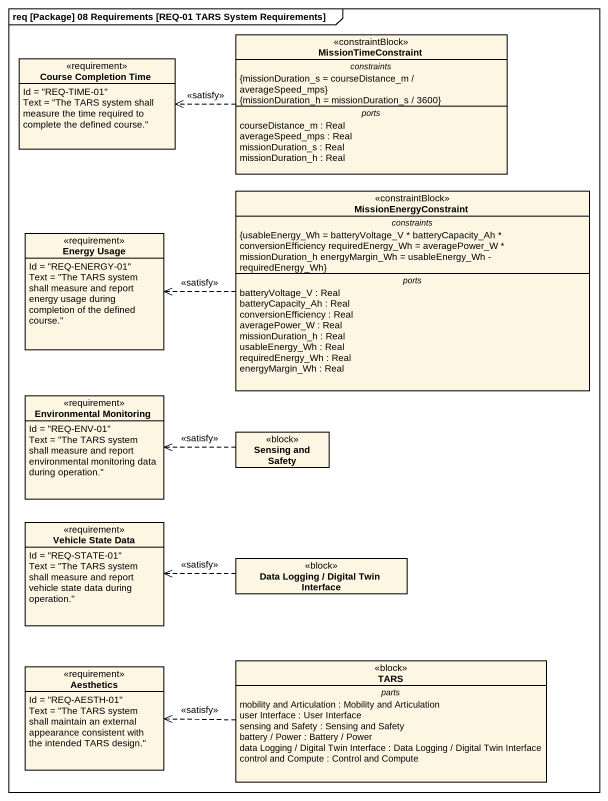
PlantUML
@startuml
mainframe req [Package] 08 Requirements [REQ-01 TARS System Requirements]
hide circle
hide empty members
class MissionTimeConstraint <<constraintBlock>> {
  -- constraints --
  {missionDuration_s = courseDistance_m / averageSpeed_mps}
  {missionDuration_h = missionDuration_s / 3600}
  -- ports --
  courseDistance_m : Real
  averageSpeed_mps : Real
  missionDuration_s : Real
  missionDuration_h : Real
}
class "Course Completion Time" as Course_Completion_Time <<requirement>> {
  Id = "REQ-TIME-01"
  Text = "The TARS system shall measure the time required to complete the defined course."
}
class MissionEnergyConstraint <<constraintBlock>> {
  -- constraints --
  {usableEnergy_Wh = batteryVoltage_V * batteryCapacity_Ah * conversionEfficiency requiredEnergy_Wh = averagePower_W * missionDuration_h energyMargin_Wh = usableEnergy_Wh - requiredEnergy_Wh}
  -- ports --
  batteryVoltage_V : Real
  batteryCapacity_Ah : Real
  conversionEfficiency : Real
  averagePower_W : Real
  missionDuration_h : Real
  usableEnergy_Wh : Real
  requiredEnergy_Wh : Real
  energyMargin_Wh : Real
}
class "Energy Usage" as Energy_Usage <<requirement>> {
  Id = "REQ-ENERGY-01"
  Text = "The TARS system shall measure and report energy usage during completion of the defined course."
}
class "Environmental Monitoring" as Environmental_Monitoring <<requirement>> {
  Id = "REQ-ENV-01"
  Text = "The TARS system shall measure and report environmental monitoring data during operation."
}
class "Sensing and Safety" as Sensing_and_Safety <<block>>
class "Vehicle State Data" as Vehicle_State_Data <<requirement>> {
  Id = "REQ-STATE-01"
  Text = "The TARS system shall measure and report vehicle state data during operation."
}
class "Data Logging / Digital Twin Interface" as Data_Logging_Digital_Twin <<block>>
class Aesthetics <<requirement>> {
  Id = "REQ-AESTH-01"
  Text = "The TARS system shall maintain an external appearance consistent with the intended TARS design."
}
class TARS <<block>> {
  -- parts --
  mobility and Articulation : Mobility and Articulation
  user Interface : User Interface
  sensing and Safety : Sensing and Safety
  battery / Power : Battery / Power
  data Logging / Digital Twin Interface : Data Logging / Digital Twin Interface
  control and Compute : Control and Compute
}
MissionTimeConstraint .left.> Course_Completion_Time : <<satisfy>>
MissionEnergyConstraint .left.> Energy_Usage : <<satisfy>>
Sensing_and_Safety .left.> Environmental_Monitoring : <<satisfy>>
Data_Logging_Digital_Twin .left.> Vehicle_State_Data : <<satisfy>>
TARS .left.> Aesthetics : <<satisfy>>
@enduml
